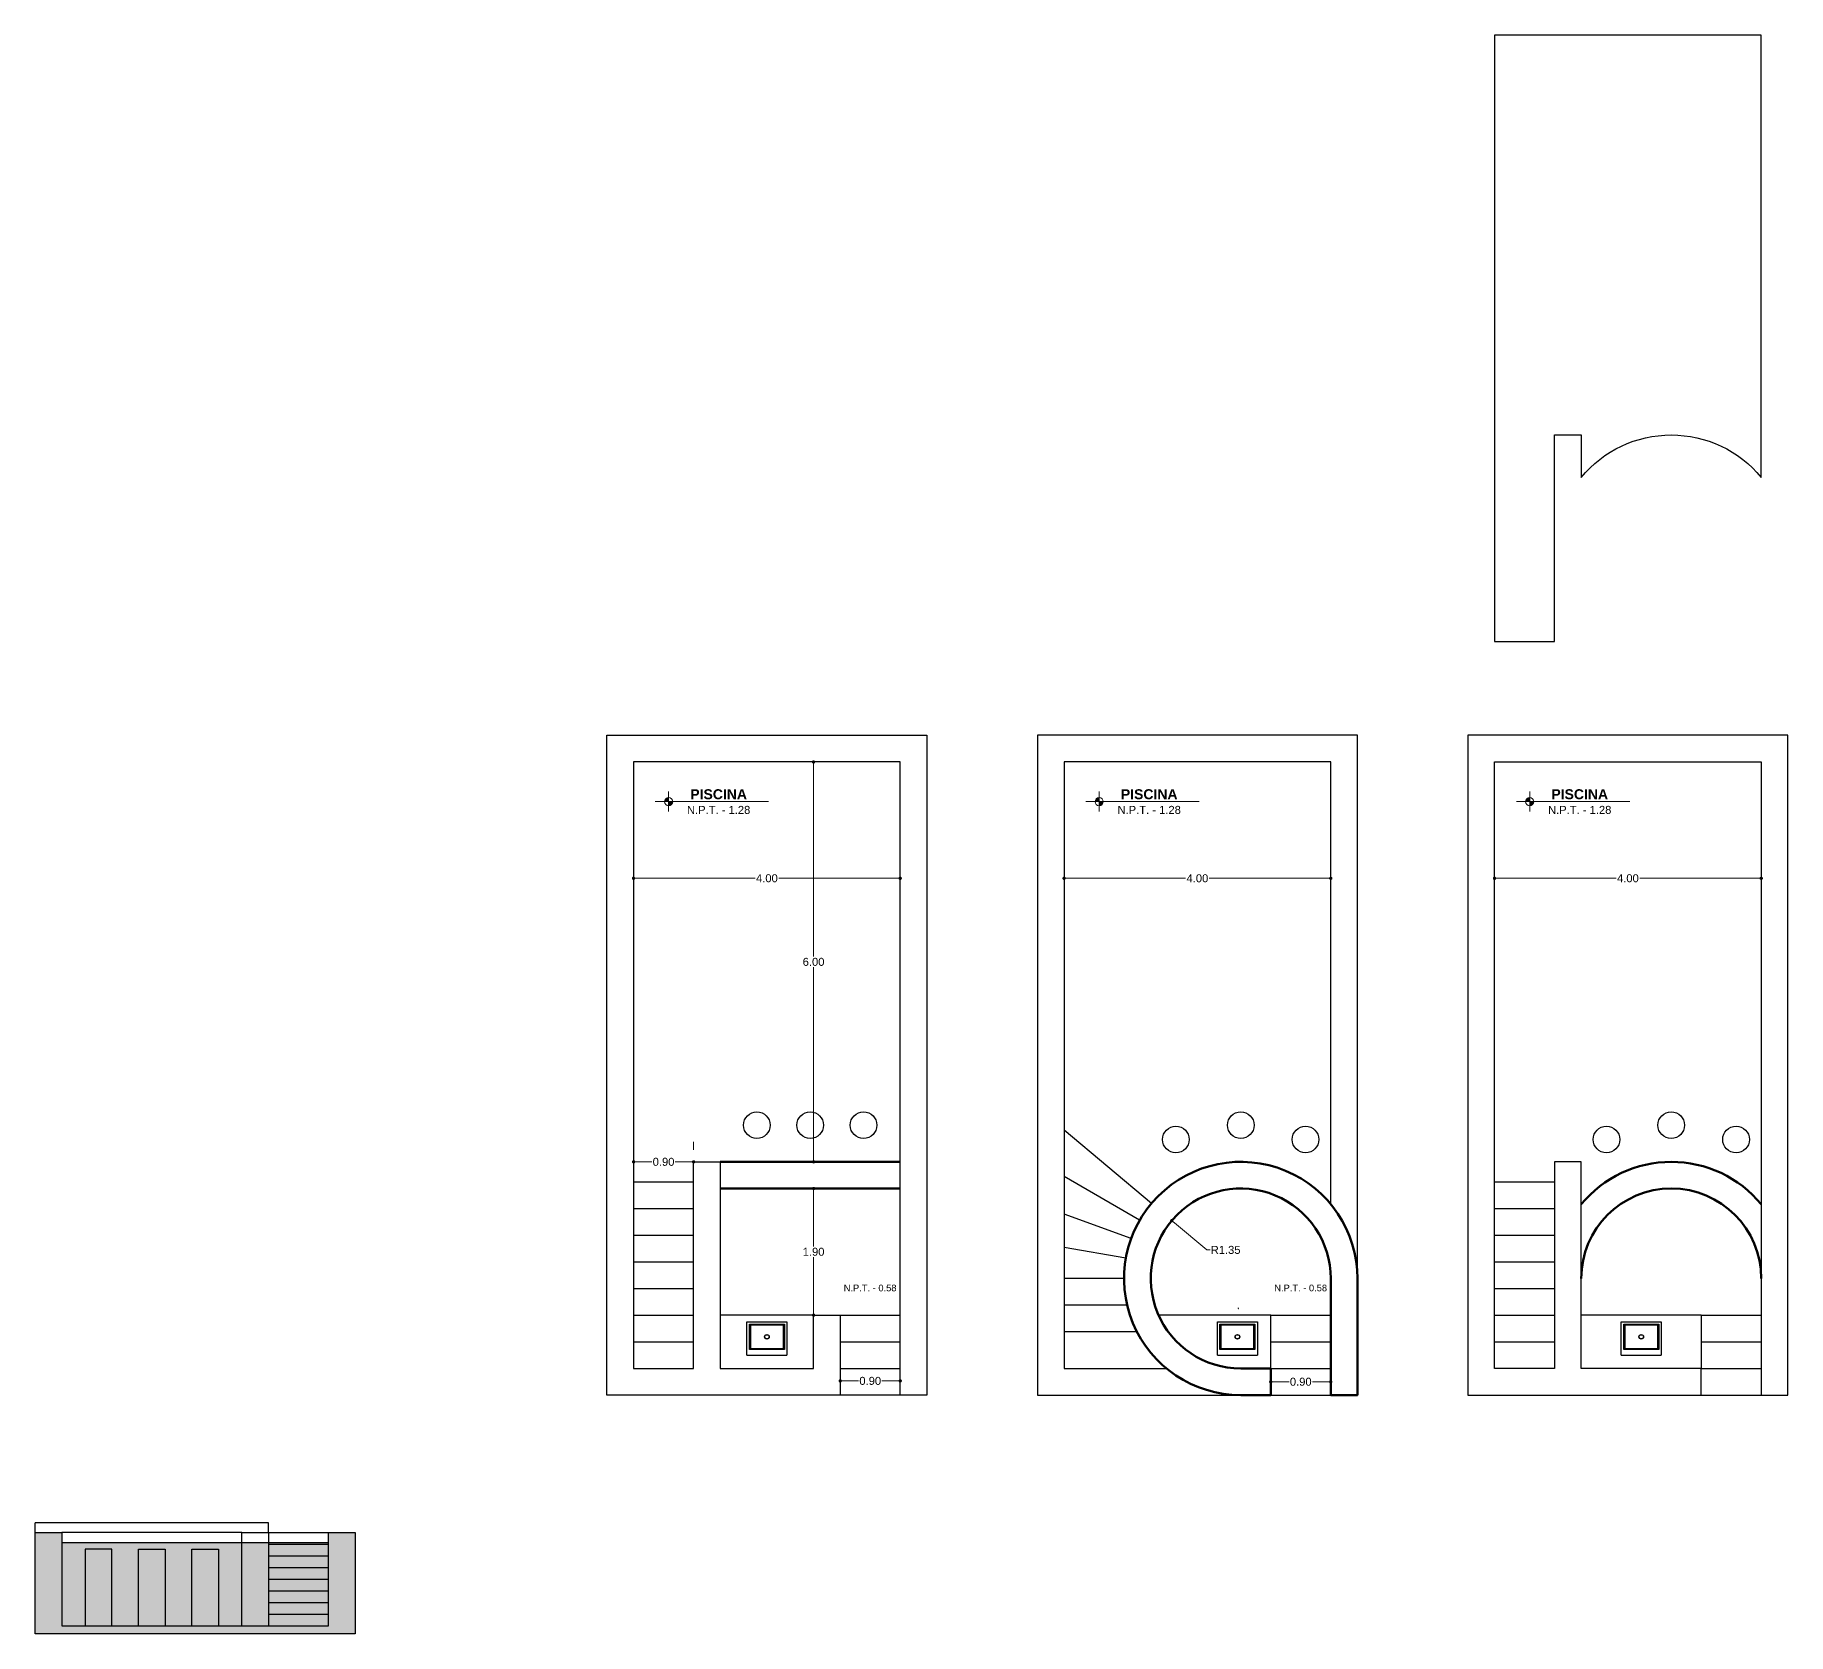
# Model space of a CAD drawing. Header units: metres. Extents: x 15.4 to 68.4, y 2.8 to 27.4.
# Drawn here: x 42.07 to 68.37, y 3.4 to 27.39 of the extents above; entities that cross this region are included whole.
import ezdxf

# ---------------------------------------------------------------- set-up
doc = ezdxf.new("R2010")
doc.units = ezdxf.units.M
doc.layers.add('MUEBLES', color=7, linetype='Continuous', true_color=0x939598)
doc.layers.add('TEXTO', color=7, linetype='Continuous', lineweight=9, true_color=0x737373)
doc.styles.add('GENERATED_STYLE_1', font='arial.ttf')
doc.styles.get("Standard").update_dxf_attribs({"font": 'arial.ttf'})
doc.dimstyles.new('Style', dxfattribs={"dimtxt": 0.12, "dimasz": 0.05, "dimexe": 0.18, "dimexo": 0.3, "dimgap": 0.02, "dimtad": 0, "dimtih": 1, "dimtoh": 1, "dimzin": 0, "dimdsep": 46, "dimtxsty": 'GENERATED_STYLE_1', "dimblk": 'Point', "dimcen": 0.1, "dimclrd": 150, "dimclre": 150, "dimclrt": 256, "dimadec": 0, "dimazin": 0, "dimtfac": 1, "dimtmove": 0, "dimatfit": 3, "dimfxl": 1, "dimtolj": 1, "dimtzin": 0, "dimlwd": 20, "dimlwe": 18, "dimarcsym": 0})
pattern_1 = [(0, (0, 0), (0, 6.985), [5.08, -1.905]), (90, (0, 0), (-6.985, 4e-16), [5.08, -1.905])]

# ---------------------------------------------------------------- blocks, each defined once
blk = doc.blocks.new('Lavabo')
at = {"layer": 'MUEBLES'}
for p, q in [((-0.3, 0), (-0.3, -0.499)), ((-0.3, 0), (0.3, 0)), ((0.3, -0.499), (0.3, 0)), ((0.263, -0.085), (-0.263, -0.085)), ((-0.263, -0.085), (-0.263, -0.464)), ((-0.248, -0.449), (-0.248, -0.1)), ((-0.248, -0.1), (0.248, -0.1)), ((0.248, -0.1), (0.248, -0.449)), ((0.263, -0.464), (0.263, -0.085)), ((-0.3, -0.499), (0.3, -0.499)), ((-0.263, -0.464), (0.263, -0.464)), ((0.248, -0.449), (-0.248, -0.449))]:
    blk.add_line(p, q, dxfattribs=at)
for radius, start, end in [(0.035, 0, 180), (0.032, 360, 180), (0.035, 180, 0), (0.032, 180, 360)]:
    blk.add_arc((0, -0.2745), radius, start, end, dxfattribs=at)
blk = doc.blocks.new('*U5')
h = blk.add_hatch()
h.set_pattern_fill('ANGLE', color=256)
h.set_pattern_definition(pattern_1)
h.paths.add_polyline_path([(0, 0), (0, 0.061, 0.414214), (-0.061, 0)])
h.paths.add_polyline_path([(0, -0.061, 0.414214), (0.061, 0), (0, 0)])
h = blk.add_hatch()
h.set_pattern_fill('ANGLE', color=256)
h.set_pattern_definition(pattern_1)
h.paths.add_polyline_path([(0, 0), (0, 0.061, 0.414214), (-0.061, 0)])
h.paths.add_polyline_path([(0.061, 0), (0, 0), (0, -0.061, 0.414214)])
h = blk.add_hatch(color=256)
h.dxf.hatch_style = 1
h.paths.add_polyline_path([(0, 0), (0, 0.061, 0.414214), (-0.061, 0)])
h.paths.add_polyline_path([(0.061, 0), (0, 0), (0, -0.061, 0.414214)])
at = {"color": 251, "linetype": 'Continuous', "lineweight": 9, "true_color": 0x636466}
for p, q in [((0, -0.15), (0, 0.15)), ((0, 0), (-0.2, 0)), ((0, 0), (1.5, 0))]:
    blk.add_line(p, q, dxfattribs=at)
blk.add_circle((0, 0), 0.0613, dxfattribs=at)
blk = doc.blocks.new('Point')
at = {"color": 0, "linetype": 'ByBlock', "lineweight": -2}
blk.add_line((-0.5, 0), (-1, 0), dxfattribs=at)
at = {"color": 0, "linetype": 'ByBlock', "const_width": 0.5}
blk.add_lwpolyline([(-0.25, 0, 1), (0.25, 0, 1)], format="xyb", close=True, dxfattribs=at)
blk = doc.blocks.new('*D29')
at = {"color": 150, "lineweight": 18, "transparency": 16777216}
for p, q in [((53.451, 10.087), (53.571, 10.087)), ((53.451, 8.187), (53.571, 8.187))]:
    blk.add_line(p, q, dxfattribs=at)
at = {"color": 150, "lineweight": 20, "transparency": 16777216}
for p, q in [((53.751, 10.037), (53.751, 9.218)), ((53.751, 8.237), (53.751, 9.056))]:
    blk.add_line(p, q, dxfattribs=at)
at = {"color": 150, "lineweight": 20, "transparency": 16777216, "xscale": 0.05, "yscale": 0.05, "zscale": 0.05}
for p, rotation in [((53.751, 10.087), 90), ((53.751, 8.187), 270)]:
    blk.add_blockref('Point', p, dxfattribs=dict(at, rotation=rotation))
at = {"transparency": 16777216, "insert": (53.751, 9.137), "char_height": 0.12, "attachment_point": 5, "style": 'GENERATED_STYLE_1'}
blk.add_mtext('\\A1;1.90', dxfattribs=at)
blk = doc.blocks.new('*D30')
at = {"color": 150, "lineweight": 18, "transparency": 16777216}
for p, q in [((52.251, 16.487), (53.931, 16.487)), ((52.251, 10.487), (53.931, 10.487))]:
    blk.add_line(p, q, dxfattribs=at)
at = {"color": 150, "lineweight": 20, "transparency": 16777216}
for p, q in [((53.751, 16.437), (53.751, 13.568)), ((53.751, 10.537), (53.751, 13.406))]:
    blk.add_line(p, q, dxfattribs=at)
at = {"color": 150, "lineweight": 20, "transparency": 16777216, "xscale": 0.05, "yscale": 0.05, "zscale": 0.05}
for p, rotation in [((53.751, 16.487), 90), ((53.751, 10.487), 270)]:
    blk.add_blockref('Point', p, dxfattribs=dict(at, rotation=rotation))
at = {"transparency": 16777216, "insert": (53.751, 13.487), "char_height": 0.12, "attachment_point": 5, "style": 'GENERATED_STYLE_1'}
blk.add_mtext('\\A1;6.00', dxfattribs=at)
blk = doc.blocks.new('*D31')
at = {"color": 150, "lineweight": 18, "transparency": 16777216}
for p, q in [((51.051, 16.187), (51.051, 14.561)), ((55.051, 16.187), (55.051, 14.561))]:
    blk.add_line(p, q, dxfattribs=at)
at = {"color": 150, "lineweight": 20, "transparency": 16777216}
for p, q in [((51.101, 14.741), (52.873, 14.741)), ((55.001, 14.741), (53.229, 14.741))]:
    blk.add_line(p, q, dxfattribs=at)
at = {"color": 150, "lineweight": 20, "transparency": 16777216, "xscale": 0.05, "yscale": 0.05, "zscale": 0.05, "rotation": 180}
blk.add_blockref('Point', (51.051, 14.741), dxfattribs=at)
at = {"color": 150, "lineweight": 20, "transparency": 16777216, "xscale": 0.05, "yscale": 0.05, "zscale": 0.05}
blk.add_blockref('Point', (55.051, 14.741), dxfattribs=at)
at = {"transparency": 16777216, "insert": (53.051, 14.741), "char_height": 0.12, "attachment_point": 5, "style": 'GENERATED_STYLE_1'}
blk.add_mtext('\\A1;4.00', dxfattribs=at)
blk = doc.blocks.new('*D32')
at = {"color": 150, "lineweight": 18, "transparency": 16777216}
for p, q in [((57.508, 16.187), (57.508, 14.561)), ((61.508, 16.187), (61.508, 14.561))]:
    blk.add_line(p, q, dxfattribs=at)
at = {"color": 150, "lineweight": 20, "transparency": 16777216}
for p, q in [((57.558, 14.741), (59.33, 14.741)), ((61.458, 14.741), (59.686, 14.741))]:
    blk.add_line(p, q, dxfattribs=at)
at = {"color": 150, "lineweight": 20, "transparency": 16777216, "xscale": 0.05, "yscale": 0.05, "zscale": 0.05, "rotation": 180}
blk.add_blockref('Point', (57.508, 14.741), dxfattribs=at)
at = {"color": 150, "lineweight": 20, "transparency": 16777216, "xscale": 0.05, "yscale": 0.05, "zscale": 0.05}
blk.add_blockref('Point', (61.508, 14.741), dxfattribs=at)
at = {"transparency": 16777216, "insert": (59.508, 14.741), "char_height": 0.12, "attachment_point": 5, "style": 'GENERATED_STYLE_1'}
blk.add_mtext('\\A1;4.00', dxfattribs=at)
blk = doc.blocks.new('*D33')
at = {"color": 150, "lineweight": 18, "transparency": 16777216}
for p, q in [((63.965, 16.187), (63.965, 14.561)), ((67.965, 16.187), (67.965, 14.561))]:
    blk.add_line(p, q, dxfattribs=at)
at = {"color": 150, "lineweight": 20, "transparency": 16777216}
for p, q in [((64.015, 14.741), (65.787, 14.741)), ((67.915, 14.741), (66.143, 14.741))]:
    blk.add_line(p, q, dxfattribs=at)
at = {"color": 150, "lineweight": 20, "transparency": 16777216, "xscale": 0.05, "yscale": 0.05, "zscale": 0.05, "rotation": 180}
blk.add_blockref('Point', (63.965, 14.741), dxfattribs=at)
at = {"color": 150, "lineweight": 20, "transparency": 16777216, "xscale": 0.05, "yscale": 0.05, "zscale": 0.05}
blk.add_blockref('Point', (67.965, 14.741), dxfattribs=at)
at = {"transparency": 16777216, "insert": (65.965, 14.741), "char_height": 0.12, "attachment_point": 5, "style": 'GENERATED_STYLE_1'}
blk.add_mtext('\\A1;4.00', dxfattribs=at)
blk = doc.blocks.new('*D34')
at = {"color": 150, "lineweight": 18, "transparency": 16777216}
for p, q in [((51.051, 10.787), (51.051, 10.667)), ((51.951, 10.787), (51.951, 10.667))]:
    blk.add_line(p, q, dxfattribs=at)
at = {"color": 150, "lineweight": 20, "transparency": 16777216}
for p, q in [((51.101, 10.487), (51.325, 10.487)), ((51.901, 10.487), (51.676, 10.487))]:
    blk.add_line(p, q, dxfattribs=at)
at = {"color": 150, "lineweight": 20, "transparency": 16777216, "xscale": 0.05, "yscale": 0.05, "zscale": 0.05, "rotation": 180}
blk.add_blockref('Point', (51.051, 10.487), dxfattribs=at)
at = {"color": 150, "lineweight": 20, "transparency": 16777216, "xscale": 0.05, "yscale": 0.05, "zscale": 0.05}
blk.add_blockref('Point', (51.951, 10.487), dxfattribs=at)
at = {"transparency": 16777216, "insert": (51.501, 10.487), "char_height": 0.12, "attachment_point": 5, "style": 'GENERATED_STYLE_1'}
blk.add_mtext('\\A1;0.90', dxfattribs=at)
blk = doc.blocks.new('*D37')
at = {"color": 150, "lineweight": 18, "transparency": 16777216}
for p, q in [((60.608, 7.487), (60.608, 7.367)), ((61.508, 7.487), (61.508, 7.367))]:
    blk.add_line(p, q, dxfattribs=at)
at = {"color": 150, "lineweight": 20, "transparency": 16777216}
for p, q in [((60.658, 7.187), (60.882, 7.187)), ((61.458, 7.187), (61.234, 7.187))]:
    blk.add_line(p, q, dxfattribs=at)
at = {"color": 150, "lineweight": 20, "transparency": 16777216, "xscale": 0.05, "yscale": 0.05, "zscale": 0.05, "rotation": 180}
blk.add_blockref('Point', (60.608, 7.187), dxfattribs=at)
at = {"color": 150, "lineweight": 20, "transparency": 16777216, "xscale": 0.05, "yscale": 0.05, "zscale": 0.05}
blk.add_blockref('Point', (61.508, 7.187), dxfattribs=at)
at = {"transparency": 16777216, "insert": (61.058, 7.187), "char_height": 0.12, "attachment_point": 5, "style": 'GENERATED_STYLE_1'}
blk.add_mtext('\\A1;0.90', dxfattribs=at)
blk = doc.blocks.new('*D38')
at = {"color": 150, "lineweight": 18, "transparency": 16777216}
for p, q in [((54.151, 7.287), (54.151, 7.38)), ((55.051, 7.287), (55.051, 7.38))]:
    blk.add_line(p, q, dxfattribs=at)
at = {"color": 150, "lineweight": 20, "transparency": 16777216}
for p, q in [((54.201, 7.2), (54.425, 7.2)), ((55.001, 7.2), (54.776, 7.2))]:
    blk.add_line(p, q, dxfattribs=at)
at = {"color": 150, "lineweight": 20, "transparency": 16777216, "xscale": 0.05, "yscale": 0.05, "zscale": 0.05, "rotation": 180}
blk.add_blockref('Point', (54.151, 7.2), dxfattribs=at)
at = {"color": 150, "lineweight": 20, "transparency": 16777216, "xscale": 0.05, "yscale": 0.05, "zscale": 0.05}
blk.add_blockref('Point', (55.051, 7.2), dxfattribs=at)
at = {"transparency": 16777216, "insert": (54.601, 7.2), "char_height": 0.12, "attachment_point": 5, "style": 'GENERATED_STYLE_1'}
blk.add_mtext('\\A1;0.90', dxfattribs=at)
blk = doc.blocks.new('*D28')
at = {"color": 150, "lineweight": 20, "transparency": 16777216}
for p, q in [((59.648, 9.165), (59.162, 9.573)), ((59.698, 9.165), (59.648, 9.165))]:
    blk.add_line(p, q, dxfattribs=at)
at = {"color": 150, "lineweight": 20, "transparency": 16777216, "xscale": 0.05, "yscale": 0.05, "zscale": 0.05, "rotation": 139.9999999999998}
blk.add_blockref('Point', (59.124, 9.605), dxfattribs=at)
at = {"transparency": 16777216, "insert": (59.931, 9.165), "char_height": 0.12, "attachment_point": 5, "style": 'GENERATED_STYLE_1'}
blk.add_mtext('\\A1;R1.35', dxfattribs=at)

msp = doc.modelspace()

# ---------------------------------------------------------------- hatches: boundary and pattern name
at = {"true_color": 0x464646}
h = msp.add_hatch(color=49, dxfattribs=at)
h.dxf.hatch_style = 1
h.paths.add_polyline_path([(42.474, 4.923), (42.074, 4.923), (42.074, 3.403), (46.874, 3.403), (46.874, 4.923), (46.474, 4.923), (46.474, 3.523), (42.474, 3.523)])
at = {"true_color": 0xadddf7, "transparency": 33554549}
h = msp.add_hatch(color=141, dxfattribs=at)
h.dxf.hatch_style = 1
h.paths.add_polyline_path([(42.474, 4.773), (46.474, 4.773), (46.474, 3.523), (42.474, 3.523)])

# ---------------------------------------------------------------- linework, layer by layer
at = {"lineweight": 30}
for p, q in [((50.651, 16.887), (55.451, 16.887)), ((55.451, 16.887), (55.451, 6.987)), ((55.051, 16.487), (51.051, 16.487)), ((55.051, 6.987), (55.051, 16.487)), ((55.451, 6.987), (55.051, 6.987))]:
    msp.add_line(p, q, dxfattribs=at)
for p, q in [((58.817, 9.862), (57.508, 10.961)), ((58.642, 9.612), (57.508, 10.267)), ((51.051, 10.187), (51.951, 10.187)), ((63.965, 10.187), (64.865, 10.187)), ((51.051, 9.787), (51.951, 9.787)), ((63.965, 9.787), (64.865, 9.787)), ((65.275, 9.862), (65.265, 9.87)), ((58.513, 9.336), (57.508, 9.702)), ((51.051, 9.387), (51.951, 9.387)), ((58.435, 9.041), (57.508, 9.204)), ((63.965, 9.387), (64.865, 9.387)), ((51.051, 8.987), (51.951, 8.987)), ((63.965, 8.987), (64.865, 8.987)), ((58.408, 8.737), (57.508, 8.737)), ((51.051, 8.587), (51.951, 8.587)), ((63.965, 8.587), (64.865, 8.587)), ((51.051, 8.187), (51.951, 8.187)), ((54.151, 8.187), (55.051, 8.187)), ((58.454, 8.337), (57.508, 8.337)), ((60.608, 8.187), (61.508, 8.187)), ((60.608, 7.387), (60.608, 8.187)), ((63.965, 8.187), (64.865, 8.187)), ((67.065, 8.187), (67.065, 7.387)), ((67.065, 8.187), (67.965, 8.187)), ((58.602, 7.937), (57.508, 7.937)), ((51.051, 7.787), (51.951, 7.787)), ((54.151, 7.787), (55.051, 7.787)), ((60.608, 7.787), (61.508, 7.787)), ((63.965, 7.787), (64.865, 7.787)), ((67.065, 7.787), (67.965, 7.787)), ((54.151, 7.387), (55.051, 7.387)), ((60.608, 7.387), (61.508, 7.387)), ((67.065, 7.387), (67.965, 7.387)), ((55.051, 6.987), (54.151, 6.987)), ((45.574, 5.073), (42.074, 5.073)), ((42.074, 4.923), (42.074, 5.073)), ((45.574, 4.923), (45.574, 5.073)), ((45.174, 4.923), (42.474, 4.923)), ((42.474, 4.773), (46.474, 4.773)), ((45.174, 3.523), (45.174, 4.923)), ((45.174, 4.923), (45.574, 4.923)), ((45.574, 4.923), (45.574, 3.523)), ((45.574, 4.923), (46.474, 4.923)), ((45.574, 4.748), (46.474, 4.748)), ((45.574, 4.573), (46.474, 4.573)), ((45.574, 4.398), (46.474, 4.398)), ((45.574, 4.223), (46.474, 4.223)), ((45.574, 4.048), (46.474, 4.048)), ((45.574, 3.873), (46.474, 3.873)), ((45.574, 3.698), (46.474, 3.698))]:
    msp.add_line(p, q)
at = {"lineweight": 50}
msp.add_line((52.351, 10.087), (55.051, 10.087), dxfattribs=at)
msp.add_lwpolyline([(67.965, 20.757), (67.965, 27.394), (63.965, 27.394), (63.965, 18.294), (64.865, 18.294), (64.865, 21.394), (65.265, 21.394), (65.265, 20.757, -0.471442)], format="xyb", close=True)
at = {"lineweight": 30}
for points in [[(51.051, 16.487), (51.051, 7.387), (51.951, 7.387), (51.951, 10.487), (52.351, 10.487), (52.351, 7.387), (53.751, 7.387), (53.751, 8.187), (54.151, 8.187), (54.151, 6.987), (50.651, 6.987), (50.651, 16.887)], [(61.908, 8.737), (61.908, 16.887), (57.108, 16.887), (57.108, 6.987), (60.158, 6.987)], [(61.508, 9.851), (61.508, 16.487), (57.508, 16.487), (57.508, 7.387), (59.044, 7.387)]]:
    msp.add_lwpolyline(points, dxfattribs=at)
for points in [[(67.065, 7.387), (65.265, 7.387), (65.265, 10.487), (64.865, 10.487), (64.865, 7.387), (63.965, 7.387), (63.965, 16.487), (67.965, 16.487), (67.965, 6.987), (68.365, 6.987), (68.365, 16.887), (63.565, 16.887), (63.565, 6.987), (67.065, 6.987)], [(46.474, 4.923), (46.874, 4.923), (46.874, 3.403), (42.074, 3.403), (42.074, 4.923), (42.474, 4.923), (42.474, 3.523), (46.474, 3.523)]]:
    msp.add_lwpolyline(points, close=True, dxfattribs=at)
at = {"lineweight": 50}
msp.add_lwpolyline([(52.351, 10.487), (55.051, 10.487)], dxfattribs=at)
msp.add_lwpolyline([(60.608, 6.987), (60.158, 6.987, -2.414214), (61.908, 8.737), (61.908, 6.987), (61.508, 6.987), (61.508, 8.737, 2.414214), (60.158, 7.387), (60.608, 7.387)], format="xyb", close=True, dxfattribs=at)
for points in [[(60.608, 6.987), (61.508, 6.987)], [(67.065, 6.987), (67.965, 6.987)], [(43.224, 3.523), (43.224, 4.673), (42.824, 4.673), (42.824, 3.523)], [(43.624, 3.523), (43.624, 4.673), (44.024, 4.673), (44.024, 3.523)], [(44.424, 3.523), (44.424, 4.673), (44.824, 4.673), (44.824, 3.523)]]:
    msp.add_lwpolyline(points)
for centre in [(52.901, 11.037), (53.701, 11.037), (54.501, 11.037), (60.158, 11.037), (66.615, 11.037), (59.186, 10.822), (61.13, 10.822), (65.643, 10.822), (67.587, 10.822)]:
    msp.add_circle(centre, 0.2)
msp.add_arc((66.615, 8.737), 1.75, 359.9999999999999, 0)
for radius, start, end in [(1.75, 39.5177, 140.4823), (1.35, 360, 180)]:
    msp.add_arc((66.615, 8.737), radius, start, end, dxfattribs=at)
at = {"layer": 'MUEBLES'}
for p, q in [((53.751, 8.187), (52.351, 8.187)), ((60.608, 8.187), (58.925, 8.187)), ((67.065, 8.187), (65.265, 8.187))]:
    msp.add_line(p, q, dxfattribs=at)
msp.add_lwpolyline([(60.12, 8.286, 0.560174), (60.124, 8.295, 0.560174)], format="xyb", dxfattribs=at)

# ---------------------------------------------------------------- block references
for p in [(51.577, 15.892), (58.035, 15.892), (64.492, 15.892)]:
    msp.add_blockref('*U5', p)
at = {"xscale": -1, "rotation": 180}
for p in [(53.051, 7.587), (60.108, 7.587), (66.165, 7.587)]:
    msp.add_blockref('Lavabo', p, dxfattribs=at)

# ---------------------------------------------------------------- texts
at = {"layer": 'TEXTO', "char_height": 0.2625, "width": 2.09774, "attachment_point": 5, "rotation": 359.9934}
for s, insert in [('{\\fArial|b1|i0|c0|p34;\\H0.57143x;\\C256;\\c0;PISCINA\\P\\fArial|b0|i0|c238|p34;\\H0.8x;N.P.T. \\fArial|b0|i0|c0|p34;-\\fArial|b0|i0|c238|p34; \\fArial|b0|i0|c0|p34;1\\fArial|b0|i0|c238|p34;.\\fArial|b0|i0|c0|p34;28}', (52.327, 15.892)), ('{\\fArial|b1|i0|c0|p34;\\H0.57143x;\\C256;\\c0;PISCINA\\P\\fArial|b0|i0|c238|p34;\\H0.8x;N.P.T. \\fArial|b0|i0|c0|p34;-\\fArial|b0|i0|c238|p34; \\fArial|b0|i0|c0|p34;1\\fArial|b0|i0|c238|p34;.\\fArial|b0|i0|c0|p34;28}', (58.785, 15.892)), ('{\\fArial|b1|i0|c0|p34;\\H0.57143x;\\C256;\\c0;PISCINA\\P\\fArial|b0|i0|c238|p34;\\H0.8x;N.P.T. \\fArial|b0|i0|c0|p34;-\\fArial|b0|i0|c238|p34; \\fArial|b0|i0|c0|p34;1\\fArial|b0|i0|c238|p34;.\\fArial|b0|i0|c0|p34;28}', (65.242, 15.892)), ('{\\fArial|b0|i0|c238|p34;\\H0.38096x;\\C256;\\c0;N.P.T.\\fArial|b0|i0|c0|p34; -\\fArial|b0|i0|c238|p34; 0.\\fArial|b0|i0|c0|p34;58}', (54.599, 8.594)), ('{\\fArial|b0|i0|c238|p34;\\H0.38096x;\\C256;\\c0;N.P.T.\\fArial|b0|i0|c0|p34; -\\fArial|b0|i0|c238|p34; 0.\\fArial|b0|i0|c0|p34;58}', (61.057, 8.594))]:
    msp.add_mtext(s, dxfattribs=dict(at, insert=insert))

# ---------------------------------------------------------------- dimensions: what is measured, and where the dimension line sits
for base, p1, p2, picture, middle in [((55.051, 14.741), (51.051, 16.487), (55.051, 16.487), '*D31', (53.051, 14.741)), ((61.508, 14.741), (57.508, 16.487), (61.508, 16.487), '*D32', (59.508, 14.741)), ((67.965, 14.741), (63.965, 16.487), (67.965, 16.487), '*D33', (65.965, 14.741)), ((51.051, 10.487), (51.951, 10.487), (51.051, 10.487), '*D34', (51.501, 10.487)), ((55.051, 7.2), (54.151, 6.987), (55.051, 6.987), '*D38', (54.601, 7.2)), ((61.508, 7.187), (60.608, 7.187), (61.508, 7.187), '*D37', (61.058, 7.187))]:
    dim = msp.add_linear_dim(base=base, p1=p1, p2=p2, dimstyle='Style')
    dim.commit()
    dim.dimension.update_dxf_attribs({"geometry": picture, "text_midpoint": middle})
for base, p1, p2, picture, middle in [((53.751, 16.487), (51.951, 10.487), (51.951, 16.487), '*D30', (53.751, 13.487)), ((53.751, 10.087), (53.751, 8.187), (53.751, 10.087), '*D29', (53.751, 9.137))]:
    dim = msp.add_linear_dim(base=base, p1=p1, p2=p2, angle=90, dimstyle='Style')
    dim.commit()
    dim.dimension.update_dxf_attribs({"geometry": picture, "text_midpoint": middle})
dim = msp.add_radius_dim(center=(60.158, 8.737), mpoint=(59.124, 9.605), dimstyle='Style')
dim.commit()
dim.dimension.update_dxf_attribs({"geometry": '*D28', "text_midpoint": (59.931, 9.165), "dimtype": 164})

doc.saveas('drawing.dxf')
